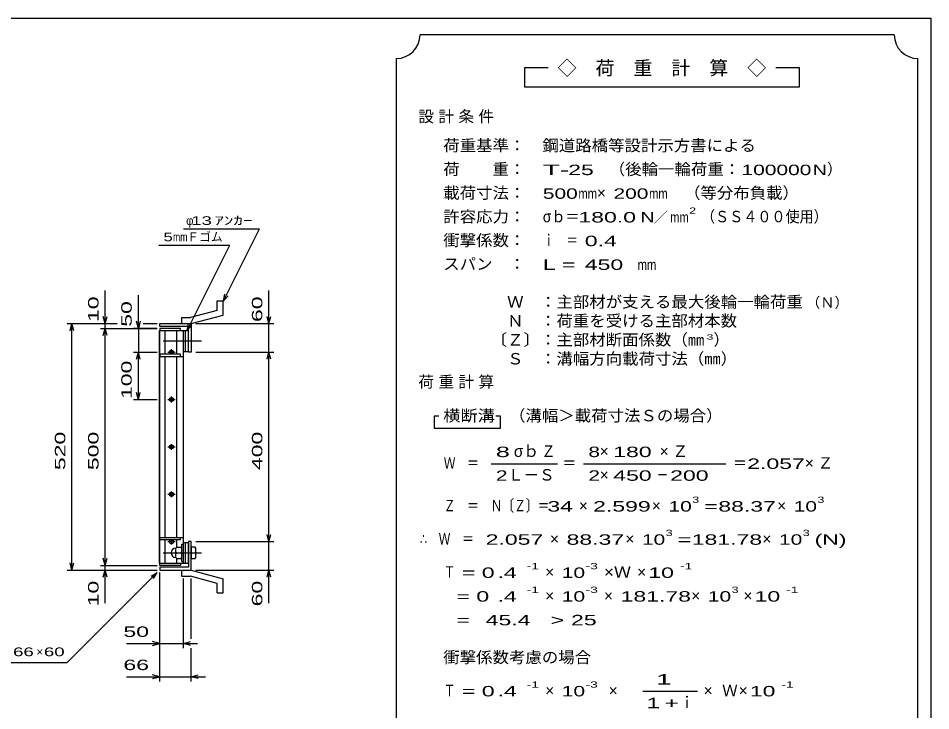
# Model space of a CAD drawing. Units: millimetres, scale not verified. Extents: x -1820 to 1731, y -1282 to 1054.
# Drawn here: x -193 to 1731, y -408 to 1054 of the extents above; entities that cross this region are included whole.
import ezdxf
from ezdxf.enums import TextEntityAlignment as Align

# ---------------------------------------------------------------- set-up
doc = ezdxf.new("R2010")
doc.units = ezdxf.units.MM
doc.header["$LTSCALE"] = 10
doc.linetypes.add('CHAIN', pattern=[18.5, 12, -1.5, 3.5, -1.5])
for name, color, linetype, lineweight in [('0_2', 150, 'Continuous', 25), ('16', 3, 'Continuous', 25), ('19', 6, 'Continuous', 25), ('22', 2, 'Continuous', 25)]:
    doc.layers.add(name, color=color, linetype=linetype, lineweight=lineweight)
doc.styles.add('ベクトル', font='')
doc.styles.get('ベクトル').set_extended_font_data('ベクトル')

msp = doc.modelspace()

# ---------------------------------------------------------------- linework, layer by layer
at = {"layer": '0_2'}
for p, q in [((-1729, 1053.5), (1731, 1053.5)), ((1731, 1053.5), (1731, -1146.5))]:
    msp.add_line(p, q, dxfattribs=at)
at = {"layer": '16'}
for p, q in [((104.3, -96.5), (104.3, 394.5)), ((104.3, 394.5), (105, 394.5)), ((149, 399), (105, 399)), ((105, 399), (105, 394.5)), ((105, 394.5), (149, 394.5)), ((105, -96.5), (105, 394.5)), ((105, 394.5), (155, 394.5)), ((116.5, 344.5), (116.5, 394.5)), ((141.5, 344.5), (141.5, 394.5)), ((149, 394.5), (149, 399)), ((155, -96.5), (155, 394.5)), ((155, 394.5), (159.5, 394.5)), ((159.5, 350.5), (159.5, 394.5)), ((159.5, 394.5), (165.5, 394.5)), ((165.5, 350.5), (165.5, 394.5)), ((122, 349), (138, 349)), ((128, 352), (132, 352)), ((130, 344.5), (130, 355)), ((155, 350.5), (159.5, 350.5)), ((159.5, 350.5), (165.5, 350.5)), ((105, 344.5), (105, 340)), ((149, 344.5), (105, 344.5)), ((105, 340), (155, 340)), ((116.5, -42), (116.5, 340)), ((128, 346), (132, 346)), ((141.5, -42), (141.5, 340)), ((149, 340), (149, 344.5)), ((128, 252), (132, 252)), ((130, 243), (130, 255)), ((122, 249), (138, 249)), ((128, 246), (132, 246)), ((130, 143), (130, 155)), ((122, 149), (138, 149)), ((128, 152), (132, 152)), ((128, 146), (132, 146)), ((122, 49), (138, 49)), ((128, 52), (132, 52)), ((128, 46), (132, 46)), ((130, 43), (130, 55)), ((105, -46.5), (105, -42)), ((105, -42), (155, -42)), ((105, -46.5), (149, -46.5)), ((116.5, -96.5), (116.5, -46.5)), ((122, -51), (138, -51)), ((128, -48), (132, -48)), ((128, -54), (132, -54)), ((130, -57), (130, -46.5)), ((141.5, -61.5), (141.5, -46.5)), ((149, -46.5), (149, -42)), ((152, -93), (152, -56)), ((152, -56), (155, -56)), ((155, -52.5), (159.5, -52.5)), ((155, -93), (155, -56)), ((159.5, -96.5), (159.5, -52.5)), ((159.5, -52.5), (165.5, -52.5)), ((165.5, -96.5), (165.5, -52.5)), ((141, -62.5), (139, -64.5)), ((139, -84.5), (139, -64.5)), ((141, -74.5), (139, -72.5)), ((141, -74.5), (139, -76.5)), ((141, -62.5), (150, -62.5)), ((141, -74.5), (150, -74.5)), ((152, -64.5), (150, -62.5)), ((150, -74.5), (152, -72.5)), ((152, -76.5), (150, -74.5)), ((139, -84.5), (141, -86.5)), ((141, -86.5), (150, -86.5)), ((141.5, -96.5), (141.5, -87.5)), ((150, -86.5), (152, -84.5)), ((152, -93), (155, -93)), ((104.3, -96.5), (105, -96.5)), ((105, -96.5), (149, -96.5)), ((105, -101), (105, -96.5)), ((105, -96.5), (155, -96.5)), ((149, -101), (105, -101)), ((149, -96.5), (149, -101)), ((155, -96.5), (159.5, -96.5)), ((159.5, -96.5), (165.5, -96.5))]:
    msp.add_line(p, q, dxfattribs=at)
at = {"layer": '16', "linetype": 'CHAIN'}
for p, q in [((112, 372.5), (193, 372.5)), ((112, -74.5), (193, -74.5))]:
    msp.add_line(p, q, dxfattribs=at)
at = {"layer": '16'}
for centre, radius, start, end in [((128, 349), 3, 90, 270), ((130, 349), 4, 46.6, 133.4), ((132, 349), 3, 270, 90), ((130, 349), 4, 226.6, 313.4), ((128, 249), 3, 90, 270), ((130, 249), 4, 46.6, 133.4), ((132, 249), 3, 270, 90), ((130, 249), 4, 226.6, 313.4), ((128, 149), 3, 90, 270), ((130, 149), 4, 46.6, 133.4), ((130, 149), 4, 226.6, 313.4), ((132, 149), 3, 270, 90), ((128, 49), 3, 90, 270), ((130, 49), 4, 46.6, 133.4), ((130, 49), 4, 226.6, 313.4), ((132, 49), 3, 270, 90), ((128, -51), 3, 90, 270), ((130, -51), 4, 46.6, 133.4), ((130, -51), 4, 226.6, 313.4), ((132, -51), 3, 270, 90), ((139, -74.5), 10, 90, 270)]:
    msp.add_arc(centre, radius, start, end, dxfattribs=at)
at = {"layer": '19'}
for p, q in [((226.1, 457.1), (239.1, 457.1)), ((226.1, 437.1), (226.1, 457.1)), ((239.1, 427.1), (239.1, 457.1)), ((226.1, 437.1), (169.8, 422)), ((171.5, 409), (239.1, 427.1)), ((105, 403), (105, 409)), ((105, 409), (171.5, 409)), ((151.5, 422), (169.8, 422)), ((151.5, 409), (151.5, 422)), ((151.5, 409), (171.5, 409)), ((171.5, 409), (171.5, 349)), ((165.5, 403), (105, 403)), ((165.5, 349), (165.5, 403)), ((171.5, 349), (165.5, 349)), ((171.5, -51), (165.5, -51)), ((165.5, -51), (165.5, -105)), ((171.5, -111), (171.5, -51)), ((179.5, -62.5), (171.5, -62.5)), ((171.5, -62.5), (171.5, -86.5)), ((171.5, -74.5), (179.5, -74.5)), ((181.5, -64.5), (179.5, -62.5)), ((181.5, -72.5), (179.5, -74.5)), ((179.5, -74.5), (181.5, -76.5)), ((181.5, -84.5), (181.5, -64.5)), ((171.5, -86.5), (179.5, -86.5)), ((179.5, -86.5), (181.5, -84.5)), ((105, -105), (105, -111)), ((165.5, -105), (105, -105)), ((105, -111), (171.5, -111)), ((151.5, -111), (171.5, -111)), ((151.5, -124), (151.5, -111)), ((171.5, -111), (239.1, -129.1)), ((151.5, -124), (169.8, -124)), ((226.1, -139.1), (169.8, -124)), ((239.1, -159.1), (239.1, -129.1)), ((226.1, -159.1), (226.1, -139.1)), ((226.1, -159.1), (239.1, -159.1))]:
    msp.add_line(p, q, dxfattribs=at)
at = {"layer": '22', "color": 4}
for p, q in [((1654, 1018.5), (654, 1018.5)), ((604, 968.5), (604, -581.5)), ((1704, -581.5), (1704, 968.5)), ((924, 948.5), (874, 948.5)), ((874, 948.5), (874, 908.5)), ((1454, 948.5), (1404, 948.5)), ((1454, 908.5), (1454, 948.5)), ((874, 908.5), (1454, 908.5)), ((155.5, 609), (315.5, 609)), ((239.5, 457), (315.5, 609)), ((103, 574.5), (253, 574.5)), ((163, 394.5), (253, 574.5)), ((-10, 409), (-10, 479)), ((60, 399), (60, 469)), ((239.5, 457), (242.5, 471.6)), ((239.5, 457), (249.5, 468)), ((335.5, 409), (335.5, 479)), ((-10, 409), (-14, 424)), ((-10, 409), (-6, 424)), ((335.5, 409), (331.5, 424)), ((335.5, 409), (339.5, 424)), ((-90, 409), (15, 409)), ((-84, 394), (-80, 409)), ((-76, 394), (-80, 409)), ((-80, -111), (-80, 409)), ((-20, 409), (15, 409)), ((-10, 399), (-10, 409)), ((60, 399), (56, 414)), ((64, 414), (60, 399)), ((70, 409), (100, 409)), ((70, 409), (100, 409)), ((163, 394.5), (166, 409.1)), ((163, 394.5), (173, 405.5)), ((181.5, 409), (345.5, 409)), ((335.5, 349), (335.5, 409)), ((-20, 399), (100, 399)), ((-14, 384), (-10, 399)), ((-6, 384), (-10, 399)), ((-10, -101), (-10, 399)), ((100, 399), (50, 399)), ((60, 399), (60, 349)), ((50, 349), (100, 349)), ((56, 334), (60, 349)), ((64, 334), (60, 349)), ((60, 249), (60, 349)), ((181.5, 349), (345.5, 349)), ((331.5, 334), (335.5, 349)), ((339.5, 334), (335.5, 349)), ((335.5, -51), (335.5, 349)), ((60, 249), (56, 264)), ((60, 249), (64, 264)), ((50, 249), (100, 249)), ((694, 213.5), (684, 213.5)), ((684, 213.5), (684, 188.5)), ((824, 213.5), (814, 213.5)), ((824, 188.5), (824, 213.5)), ((684, 188.5), (824, 188.5)), ((804, 113.5), (944, 113.5)), ((999, 113.5), (1299, 113.5)), ((335.5, -51), (331.5, -36)), ((335.5, -51), (339.5, -36)), ((181.5, -51), (345.5, -51)), ((335.5, -111), (335.5, -51)), ((-80, -111), (-84, -96)), ((-80, -111), (-76, -96)), ((-10, -101), (-14, -86)), ((-10, -101), (-6, -86)), ((-90, -111), (100, -111)), ((-20, -101), (100, -101)), ((-20, -111), (100, -111)), ((-14, -126), (-10, -111)), ((-10, -111), (-10, -101)), ((-6, -126), (-10, -111)), ((-10, -181), (-10, -111)), ((181.5, -111), (345.5, -111)), ((331.5, -126), (335.5, -111)), ((339.5, -126), (335.5, -111)), ((335.5, -181), (335.5, -111)), ((-90, -306), (100, -116)), ((87, -124), (100, -116)), ((92, -129), (100, -116)), ((105, -276), (105, -116)), ((105, -346), (105, -116)), ((155, -276), (155, -129)), ((171.5, -256), (171.5, -129)), ((35, -266), (105, -266)), ((105, -266), (90, -262)), ((90, -270), (105, -266)), ((105, -266), (155, -266)), ((155, -266), (170, -262)), ((170, -270), (155, -266)), ((155, -266), (185, -266)), ((171.5, -346), (171.5, -276)), ((-290, -306), (-90, -306)), ((35, -336), (105, -336)), ((105, -336), (90, -332)), ((90, -340), (105, -336)), ((105, -336), (171.5, -336)), ((171.5, -336), (186.5, -332)), ((186.5, -340), (171.5, -336)), ((171.5, -336), (201.5, -336)), ((1124, -366.5), (1239, -366.5))]:
    msp.add_line(p, q, dxfattribs=at)
for centre, start, end in [((604, 1018.5), 270, 0), ((1704, 1018.5), 180, 270)]:
    msp.add_arc(centre, 50, start, end, dxfattribs=at)

# ---------------------------------------------------------------- texts
at = {"layer": '22', "style": 'ベクトル'}
for s, height, p in [('◇\u3000荷\u3000重\u3000計\u3000算\u3000◇', 29.33, (944, 948.5)), ('）', 24.2, (1512, 735)), ('×', 24.2, (1027, 685)), ('／', 22, (1146.5, 633.5)), ('φ', 18.3, (160.5, 626.5)), ('Ｆゴム', 18.33, (163, 592)), ('（Ｎ）', 21.99, (1468, 453.5)), ('）', 24.2, (1273, 375)), ('σｂ', 24.19, (852, 140)), ('×', 24.2, (1033, 140)), ('Ｌ－Ｓ', 24.19, (839, 90)), ('×', 24.2, (1033, 90)), ('×', 24.2, (989, 25)), ('×', 24.2, (1143, 25)), ('×', 24.2, (1407, 25)), ('×', 24.2, (928, -45)), ('×', 24.2, (1087, -45)), ('×', 24.2, (1376, -45)), ('×', 24.2, (918, -115)), ('×', 24.2, (1112, -115)), ('×', 24.2, (918, -165)), ('×', 24.2, (1042, -165)), ('×', 24.2, (1226, -165)), ('×', 24.2, (1336, -165)), ('×', 18.3, (-155, -283.5)), ('×', 24.2, (918, -365)), ('×', 24.2, (1052, -365)), ('×', 24.2, (1252, -365)), ('Ｗ', 24.2, (1291, -365)), ('×', 24.2, (1326, -365)), ('ｉ', 24.2, (1200.5, -390))]:
    msp.add_text(s, height=height, dxfattribs=at).set_placement(p, align=Align.MIDDLE_LEFT)
for s, height, width, p in [('荷重基準：\u3000', 24.19, 1.05, (703, 785)), ('鋼道路橋等設計示方書による', 24.19, 1.05, (912, 785)), ('荷\u3000\u3000重：\u3000', 24.19, 1.05, (703, 735)), ('（後輪一輪荷重：', 24.19, 1.05, (1052, 735)), ('T-', 21.99, 2, (913, 733.5)), (' 25 ', 21.99, 1.65, (953, 733.5)), ('100000', 21.99, 1.5, (1332, 733.5)), ('N', 22, 1.4, (1482, 733.5)), ('載荷寸法：\u3000', 24.19, 1.05, (703, 685)), ('500', 21.99, 1.5, (913, 683.5)), ('200', 21.99, 1.5, (1062, 683.5)), ('\u3000（等分布負載）', 24.19, 1.05, (1176, 685)), ('mm', 21.99, 0.8, (988, 683.5)), ('mm', 21.99, 0.8, (1137, 683.5)), ('2', 13.2, 1.5, (1221.5, 647.5)), (' 13 ', 18.33, 1.6, (160.5, 626.5)), ('ｱﾝｶｰ', 18.33, 1.6, (220.5, 626.5)), ('許容応力：\u3000', 24.19, 1.05, (703, 635)), ('σｂ＝', 24.19, 0.9, (913, 635)), ('180.0', 21.99, 1.65, (988, 633.5)), ('N', 22, 1.4, (1119, 633.5)), ('mm', 21.99, 0.8, (1181.5, 633.5)), ('（ＳＳ４００使用）', 24.19, 0.9, (1246.5, 635)), ('5', 18.3, 1.45, (113, 592)), ('mm', 18.33, 0.75, (133, 592)), ('衝撃係数：\u3000', 24.19, 1.05, (703, 585)), ('ｉ\u3000＝', 24.19, 0.75, (913, 585)), (' 0.4', 21.99, 1.65, (988, 583.5)), ('スパン\u3000：\u3000', 24.19, 1.05, (703, 535)), ('L =', 21.99, 1.65, (913, 533.5)), (' 450 ', 21.99, 1.65, (988, 533.5)), ('mm', 21.99, 0.8, (1113, 533.5)), ('\u3000Ｗ\u3000：主部材が支える最大後輪一輪荷重', 24.19, 1.05, (803, 455)), ('\u3000Ｎ\u3000：荷重を受ける主部材本数', 24.19, 1.05, (803, 415)), ('〔Ｚ〕：主部材断面係数（㎜', 24.19, 1.05, (803, 375)), ('3', 11, 1.8, (1258, 381)), ('\u3000Ｓ\u3000：溝幅方向載荷寸法（㎜）', 24.19, 1.05, (803, 335)), ('\u3000（溝幅＞載荷寸法Ｓの場合）', 24.19, 1.05, (807, 215)), ('横断溝', 24.19, 1.1, (703, 215)), ('8', 22, 1.8, (814, 138.5)), ('Ｚ', 24.2, 0.9, (910, 140)), ('8', 22, 1.5, (1009, 138.5)), (' 180 ', 21.99, 1.65, (1048, 138.5)), ('Ｗ\u3000＝', 24.19, 0.75, (704, 115)), ('＝', 24.2, 0.9, (954, 115)), ('＝', 24.2, 0.9, (1314, 115)), ('2.057', 21.99, 1.65, (1344, 113.5)), ('2', 22, 1.5, (814, 88.5)), ('2', 22, 1.5, (1009, 88.5)), (' 450 ', 21.99, 1.65, (1048, 88.5)), (' 200 ', 21.99, 1.65, (1168, 88.5)), ('－', 24.2, 0.75, (1153, 90)), ('Ｚ\u3000＝\u3000Ｎ〔Ｚ〕＝', 24.19, 0.75, (704, 25)), ('3', 13.2, 1.5, (1228, 37.5)), ('3', 13.2, 1.5, (1492, 37.5)), (' 34 ', 21.99, 1.65, (909, 23.5)), ('2.599', 21.99, 1.65, (1019, 23.5)), ('10', 21.99, 1.5, (1178, 23.5)), ('=', 22, 1.7, (1253, 23.5)), ('88.37', 21.99, 1.65, (1283, 23.5)), ('10', 21.99, 1.5, (1442, 23.5)), ('∴\u3000Ｗ\u3000＝', 24.19, 0.75, (654, -45)), (' 2.057', 21.99, 1.65, (779, -46.5)), ('88.37', 21.99, 1.65, (963, -46.5)), ('10', 21.99, 1.5, (1122, -46.5)), ('3', 13.2, 1.5, (1172, -32.5)), ('181.78', 21.99, 1.65, (1227, -46.5)), ('10', 21.99, 1.5, (1411, -46.5)), ('3', 13.2, 1.5, (1461, -32.5)), ('(N)', 21.99, 1.65, (1486, -46.5)), ('=', 22, 1.7, (1197, -46.5)), ('-1', 13.2, 1.65, (879, -102.5)), ('-3', 13.2, 1.65, (1003, -102.5)), ('-1', 13.2, 1.65, (1202, -102.5)), ('Ｔ', 24.2, 0.75, (704, -115)), (' = 0', 21.99, 1.65, (729, -116.5)), (' .4 ', 21.99, 1.65, (804, -116.5)), ('10', 21.99, 1.5, (953, -116.5)), ('×Ｗ', 24.19, 1.1, (1042, -115)), (' 10 ', 21.99, 1.65, (1122, -116.5)), ('-1', 13.2, 1.65, (879, -152.5)), ('-3', 13.2, 1.65, (1003, -152.5)), ('3', 13.2, 1.5, (1311, -152.5)), ('-1', 13.2, 1.65, (1426, -152.5)), ('  = 0', 21.99, 1.65, (704, -166.5)), (' .4 ', 21.99, 1.65, (804, -166.5)), ('10', 21.99, 1.5, (953, -166.5)), ('181.78', 21.99, 1.65, (1077, -166.5)), ('10', 21.99, 1.5, (1261, -166.5)), (' 10 ', 21.99, 1.65, (1346, -166.5)), (' 45.4', 21.99, 1.65, (779, -216.5)), ('>', 22, 1.7, (929, -216.5)), (' 25 ', 21.99, 1.65, (959, -216.5)), (' 50 ', 21.99, 1.65, (15, -241)), ('  =', 21.99, 1.65, (704, -216.5)), (' 66 ', 18.33, 1.6, (-215, -283.5)), (' 60 ', 18.33, 1.6, (-150, -283.5)), ('衝撃係数考慮の場合', 24.19, 1.05, (703, -295)), (' 66 ', 21.99, 1.65, (15, -311)), ('-1', 13.2, 1.65, (879, -352.5)), ('-3', 13.2, 1.65, (1003, -352.5)), ('-1', 13.2, 1.65, (1416, -352.5)), ('Ｔ', 24.2, 0.75, (704, -365)), (' = 0', 21.99, 1.65, (729, -366.5)), (' .4 ', 21.99, 1.65, (804, -366.5)), ('10', 21.99, 1.5, (953, -366.5)), (' 10 ', 21.99, 1.65, (1336, -366.5))]:
    msp.add_text(s, height=height, dxfattribs=dict(at, width=width)).set_placement(p, align=Align.MIDDLE_LEFT)
at = {"layer": '22', "style": 'ベクトル', "width": 1.65}
for s, p in [(' 10 ', (-35, 399)), (' 60 ', (310.5, 399)), (' 50 ', (35, 389)), (' 100 ', (35, 236.5)), (' 520 ', (-105, 86.5)), (' 500 ', (-35, 86.5)), (' 400 ', (310.5, 86.5)), (' 10 ', (-35, -201)), (' 60 ', (310.5, -201))]:
    msp.add_text(s, height=21.99, rotation=90, dxfattribs=at).set_placement(p, align=Align.MIDDLE_LEFT)
at = {"layer": '22', "attachment_point": 4, "style": 'ベクトル'}
for s, insert, char_height in [('\\T1.28;設計条件', (650.5, 845), 24.19), ('\\T1.28;荷重計算', (650.5, 285), 24.19), ('\\T1.42;×Ｚ', (1159.5, 140), 24.19), ('\\T1.42;×Ｚ', (1465.5, 115), 24.19), ('\\T1.25;\\W2;\\~1\\~', (1131.5, -341.5), 21.99), ('\\T1.33;\\W1.75;1+', (1131.5, -391.5), 21.99)]:
    msp.add_mtext(s, dxfattribs=dict(at, insert=insert, char_height=char_height))

doc.saveas('drawing.dxf')
